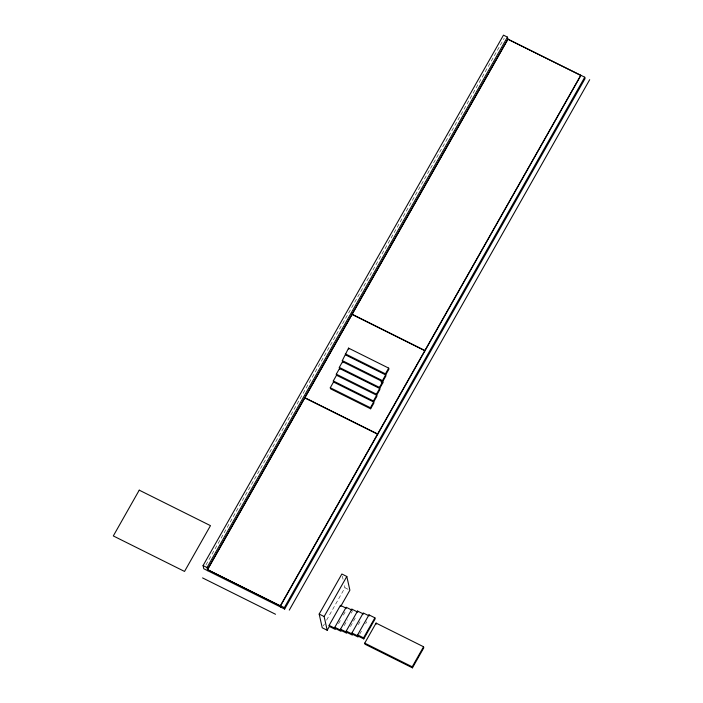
<?xml version="1.0" encoding="UTF-8"?>
<svg xmlns="http://www.w3.org/2000/svg" width="703" height="703" viewBox="0 0 703 703"><rect width="100%" height="100%" fill="white"/><g stroke="black" fill="none" stroke-linecap="round" stroke-linejoin="round"><path stroke-width="0.53" stroke-dasharray="3.52 2.64" d="M205.944 564.931L504.183 38.314M323.327 625.881L324.408 623.974M326.57 620.16L344.936 587.726L344.461 585.617M338.53 623.675L341.227 618.904M343.389 615.09L346.096 610.318M344.233 625.573L347.475 619.853M351.254 613.174L352.335 611.267M350.472 626.522L355.331 617.937M358.328 624.615L359.954 621.751M359.708 634.15L362.405 629.378M365.648 623.658L366.729 621.742M344.936 587.726L348.231 589.369M342.343 576.117L343.046 579.281"/><path stroke-width="1.05" d="M280.699 607.084L280.383 605.678L580.783 75.239L584.747 77.207L585.054 78.613L284.653 609.062L203.782 568.753L203.07 565.59L503.48 35.15L507.434 37.118L507.909 39.236L207.499 569.676L280.462 606.03L580.845 75.502L507.891 39.148L207.482 569.588L280.444 605.942M207.737 570.731L207.034 567.558L507.434 37.118M342.774 362.739L342.308 360.621L348.556 348.126L388.68 368.117L388.917 369.172L382.432 380.622L382.907 382.731L376.421 394.181L376.896 396.29L370.411 407.74L370.648 408.795L330.515 388.794L330.287 387.74L333.521 382.019L333.292 380.964L336.526 375.235L336.298 374.181L339.531 368.46L379.664 388.451M339.769 369.514L339.303 367.405L342.546 361.676L382.669 381.676M370.648 408.795L373.891 403.065L373.416 400.956L379.901 389.515L379.427 387.397L385.912 375.956L385.437 373.847L388.68 368.117M284.653 609.062L284.337 607.647L584.747 77.207M289.284 610.116L589.694 79.676M340.463 605.353L329.118 625.389L329.356 626.443L327.194 630.257L322.246 627.788L319.18 614.071L341.869 574.008L346.816 576.478L349.883 590.195L340.7 606.408L340.463 605.353L346.394 608.306M327.194 630.257L324.127 616.54L346.816 576.478M329.356 626.443L335.287 629.396L334.813 627.287L346.166 607.251L352.098 610.213L351.86 609.158L357.801 612.12L357.563 611.056L363.495 614.018M329.118 625.389L340.99 631.303L340.516 629.194L351.86 609.158M334.813 627.287L346.684 633.201L346.219 631.092L357.563 611.056M340.516 629.194L352.388 635.108L351.913 632.999L363.258 612.963L368.346 615.494M346.219 631.092L358.091 637.006L357.616 634.897L368.961 614.87L374.892 617.823L375.13 618.877L363.785 638.913L351.913 632.999M363.785 638.913L363.548 637.858L374.892 617.823M364.734 643.131L376.079 623.095L423.558 646.76L423.795 647.815L412.45 667.85L364.962 644.185L364.734 643.131L412.213 666.795L412.45 667.85M412.213 666.795L423.558 646.76M507.909 39.236L580.783 75.239M351.939 314.144L424.893 350.507M351.992 314.408L424.955 350.771M345.314 353.846L385.437 373.847M345.551 354.901L385.675 374.901M342.308 360.621L382.432 380.622M380.947 381.755L382.907 382.731M339.303 367.405L379.427 387.397M336.298 374.181L376.421 394.181M336.526 375.235L376.659 395.235M333.292 380.964L373.416 400.956M333.521 382.019L373.653 402.011M330.287 387.74L370.411 407.74M304.663 397.617L377.625 433.971M304.724 397.88L377.687 434.234M319.18 614.071L324.127 616.54M357.616 634.897L363.548 637.858M203.07 565.59L207.034 567.558M280.383 605.678L284.337 607.647M202.561 577.91L275.523 614.264M348.556 348.126L348.785 349.18M376.079 623.095L376.316 624.159M368.961 614.87L369.198 615.925M139.238 490.158L113.306 535.941L184.537 571.434L210.469 525.651L139.238 490.158"/></g></svg>
